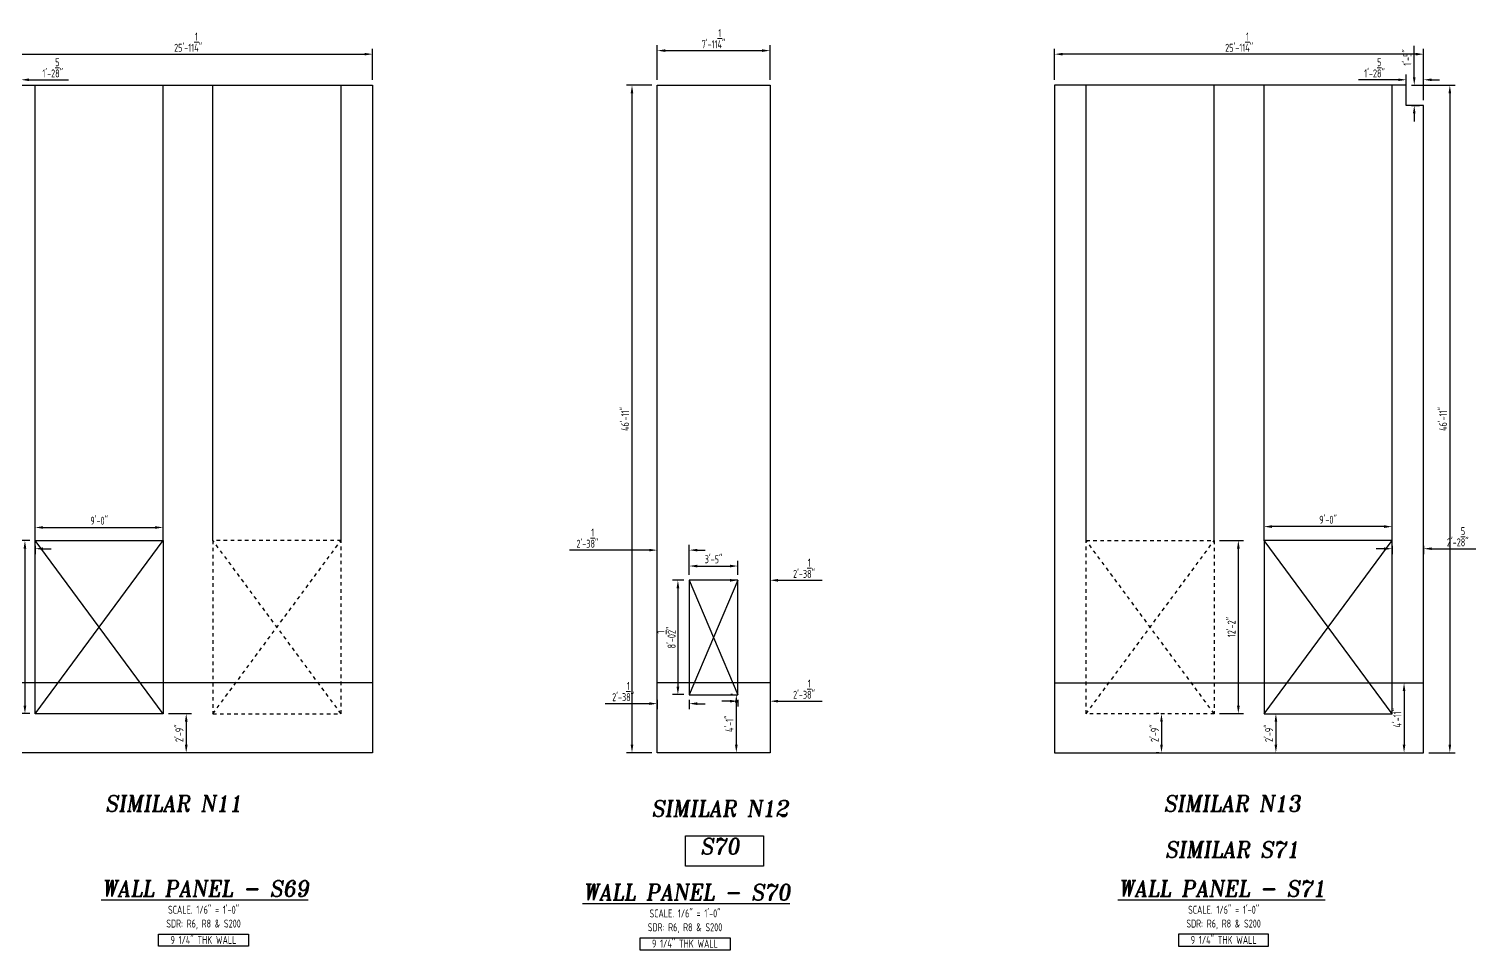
# Model space of a CAD drawing. Header units: inches. Extents: x -3675 to 38568, y -2433 to 4174.
# Drawn here: x 29922 to 31145, y 1175 to 1952 of the extents above; entities that cross this region are included whole.
import ezdxf
from ezdxf.enums import TextEntityAlignment as Align

# ---------------------------------------------------------------- set-up
doc = ezdxf.new("R2010")
doc.units = ezdxf.units.IN
doc.header["$MEASUREMENT"] = 0
doc.linetypes.add('HIDDEN', pattern=[6, 3, -3])
doc.layers.get('0').update_dxf_attribs({"linetype": 'CONTINUOUS'})
doc.layers.get('Defpoints').update_dxf_attribs({"linetype": 'CONTINUOUS'})
for name, color, linetype in [('0-25', 7, 'CONTINUOUS'), ('0-35', 3, 'CONTINUOUS'), ('0-35TEXT', 3, 'CONTINUOUS'), ('0-50', 10, 'CONTINUOUS'), ('Hatch', 253, 'CONTINUOUS'), ('hidden', 7, 'HIDDEN')]:
    doc.layers.add(name, color=color, linetype=linetype)
doc.layers.add('COVER', color=6, linetype='CONTINUOUS', lineweight=0, plot=False)
doc.styles.add('AR', font='ARCHQUIK.shx', dxfattribs={"width": 0.8})
doc.styles.add('ROMANT', font='romant')
doc.dimstyles.new('CADS_DIM_48', dxfattribs={"dimscale": 48, "dimtxt": 0.09375, "dimasz": 0.09375, "dimexe": 0.0625, "dimexo": 0.0625, "dimgap": 0.09375, "dimtad": 0, "dimtih": 1, "dimtoh": 1, "dimzin": 1, "dimdsep": 46, "dimlunit": 4, "dimtxsty": 'AR', "dimblk": 'CLOSED', "dimcen": 0.1875, "dimadec": 0, "dimazin": 0, "dimtfac": 1, "dimtofl": 0, "dimtmove": 0, "dimatfit": 1, "dimldrblk": 'DOTBLANK', "dimfxl": 1, "dimtzin": 0, "dimarcsym": 0})

# ---------------------------------------------------------------- blocks, each defined once
blk = doc.blocks.new('*D228')
at = {"layer": 'COVER', "color": 0, "lineweight": -2, "transparency": 16777216}
for p, q in [((29894.2, 1909.4), (29887.5, 1909.4)), ((29901, 1892.3), (29901, 1913.9)), ((29915.6, 1892.3), (29915.6, 1913.9)), ((29922.3, 1909.4), (29955.7, 1909.4))]:
    blk.add_line(p, q, dxfattribs=at)
at = {"layer": 'COVER', "color": 0, "transparency": 16777216}
for points in [[(29894.2, 1910.5), (29894.2, 1908.3), (29901, 1909.4)], [(29922.3, 1910.5), (29922.3, 1908.3), (29915.6, 1909.4)]]:
    blk.add_solid(points, dxfattribs=at)
at = {"layer": 'Defpoints', "color": 0, "transparency": 16777216}
for p in [(29915.6, 1909.4), (29901, 1887.8), (29915.6, 1887.8)]:
    blk.add_point(p, dxfattribs=at)
at = {"layer": 'COVER', "color": 0, "transparency": 16777216, "insert": (29942.4, 1919.5), "char_height": 6.75, "attachment_point": 5, "style": 'AR'}
blk.add_mtext('1\'-2{\\H1.000000x;\\S5/8;}"', dxfattribs=at)
blk = doc.blocks.new('_DotBlank')
at = {"layer": '0-35', "color": 0, "lineweight": -2}
blk.add_line((-0.5, 0), (-1, 0), dxfattribs=at)
blk.add_circle((0, 0), 0.5, dxfattribs=at)
blk = doc.blocks.new('*D230')
at = {"layer": 'COVER', "color": 0, "lineweight": -2, "transparency": 16777216}
for p, q in [((29901, 1892.3), (29901, 1935.5)), ((30212.2, 1909.3), (30212.2, 1935.5)), ((29907.7, 1931), (30205.5, 1931))]:
    blk.add_line(p, q, dxfattribs=at)
at = {"layer": 'COVER', "color": 0, "transparency": 16777216}
for points in [[(29907.7, 1932.1), (29907.7, 1929.9), (29901, 1931)], [(30205.5, 1932.1), (30205.5, 1929.9), (30212.2, 1931)]]:
    blk.add_solid(points, dxfattribs=at)
at = {"layer": 'Defpoints', "color": 0, "transparency": 16777216}
for p in [(30212.2, 1931), (30212.2, 1904.8), (29901, 1887.8)]:
    blk.add_point(p, dxfattribs=at)
at = {"layer": 'COVER', "color": 0, "transparency": 16777216, "insert": (30056.6, 1941.1), "char_height": 6.75, "attachment_point": 5, "style": 'AR'}
blk.add_mtext('25\'-11{\\H1.000000x;\\S1/4;}"', dxfattribs=at)
blk = doc.blocks.new('*D233')
at = {"layer": 'COVER', "color": 0, "lineweight": -2, "transparency": 16777216}
for p, q in [((30040.1, 1374.8), (30059.5, 1374.8)), ((30055, 1368), (30055, 1348.5)), ((30052, 1341.8), (30050.5, 1341.8))]:
    blk.add_line(p, q, dxfattribs=at)
at = {"layer": 'COVER', "color": 0, "transparency": 16777216}
for points in [[(30053.9, 1368), (30056.2, 1368), (30055, 1374.8)], [(30053.9, 1348.5), (30056.2, 1348.5), (30055, 1341.8)]]:
    blk.add_solid(points, dxfattribs=at)
at = {"layer": 'Defpoints', "color": 0, "transparency": 16777216}
for p in [(30035.6, 1374.8), (30055, 1341.8), (30056.5, 1341.8)]:
    blk.add_point(p, dxfattribs=at)
at = {"layer": 'COVER', "color": 0, "transparency": 16777216, "insert": (30049.3, 1358.3), "char_height": 6.75, "attachment_point": 5, "rotation": 90, "style": 'AR'}
blk.add_mtext('2\'-9"', dxfattribs=at)
blk = doc.blocks.new('*D234')
at = {"layer": 'COVER', "color": 0, "lineweight": -2, "transparency": 16777216}
for p, q in [((29901, 1516.3), (29901, 1509.4)), ((29927.6, 1516.3), (29927.6, 1509.4)), ((29894.2, 1513.9), (29856.9, 1513.9)), ((29934.3, 1513.9), (29941.1, 1513.9))]:
    blk.add_line(p, q, dxfattribs=at)
at = {"layer": 'COVER', "color": 0, "transparency": 16777216}
for points in [[(29894.2, 1515), (29894.2, 1512.8), (29901, 1513.9)], [(29934.3, 1515), (29934.3, 1512.8), (29927.6, 1513.9)]]:
    blk.add_solid(points, dxfattribs=at)
at = {"layer": 'Defpoints', "color": 0, "transparency": 16777216}
for p in [(29901, 1520.8), (29927.6, 1520.8), (29901, 1513.9)]:
    blk.add_point(p, dxfattribs=at)
at = {"layer": 'COVER', "color": 0, "transparency": 16777216, "insert": (29872.2, 1524), "char_height": 6.75, "attachment_point": 5, "style": 'AR'}
blk.add_mtext('2\'-2{\\H1.000000x;\\S5/8;}"', dxfattribs=at)
blk = doc.blocks.new('*D235')
at = {"layer": 'COVER', "color": 0, "lineweight": -2, "transparency": 16777216}
for p, q in [((29923.1, 1520.8), (29914.5, 1520.8)), ((29919, 1514), (29919, 1381.5)), ((29923.1, 1374.8), (29914.5, 1374.8))]:
    blk.add_line(p, q, dxfattribs=at)
at = {"layer": 'COVER', "color": 0, "transparency": 16777216}
for points in [[(29917.8, 1514), (29920.1, 1514), (29919, 1520.8)], [(29917.8, 1381.5), (29920.1, 1381.5), (29919, 1374.8)]]:
    blk.add_solid(points, dxfattribs=at)
at = {"layer": 'Defpoints', "color": 0, "transparency": 16777216}
for p in [(29927.6, 1520.8), (29919, 1374.8), (29927.6, 1374.8)]:
    blk.add_point(p, dxfattribs=at)
at = {"layer": 'COVER', "color": 0, "transparency": 16777216, "insert": (29913.2, 1447.8), "char_height": 6.75, "attachment_point": 5, "rotation": 90, "style": 'AR'}
blk.add_mtext('12\'-2"', dxfattribs=at)
blk = doc.blocks.new('*D236')
at = {"layer": 'COVER', "color": 0, "lineweight": -2, "transparency": 16777216}
for p, q in [((29927.6, 1525.3), (29927.6, 1536.3)), ((29934.3, 1531.8), (30028.8, 1531.8)), ((30035.6, 1525.3), (30035.6, 1536.3))]:
    blk.add_line(p, q, dxfattribs=at)
at = {"layer": 'COVER', "color": 0, "transparency": 16777216}
for points in [[(29934.3, 1532.9), (29934.3, 1530.7), (29927.6, 1531.8)], [(30028.8, 1532.9), (30028.8, 1530.7), (30035.6, 1531.8)]]:
    blk.add_solid(points, dxfattribs=at)
at = {"layer": 'Defpoints', "color": 0, "transparency": 16777216}
for p in [(30035.6, 1531.8), (29927.6, 1520.8), (30035.6, 1520.8)]:
    blk.add_point(p, dxfattribs=at)
at = {"layer": 'COVER', "color": 0, "transparency": 16777216, "insert": (29981.6, 1537.5), "char_height": 6.75, "attachment_point": 5, "style": 'AR'}
blk.add_mtext('9\'-0"', dxfattribs=at)
blk = doc.blocks.new('*D237')
at = {"layer": 'COVER', "color": 0, "lineweight": -2, "transparency": 16777216}
for p, q in [((30452.2, 1909.3), (30452.2, 1938.5)), ((30459, 1934), (30540.7, 1934)), ((30547.5, 1909.3), (30547.5, 1938.5))]:
    blk.add_line(p, q, dxfattribs=at)
at = {"layer": 'COVER', "color": 0, "transparency": 16777216}
for points in [[(30459, 1935.1), (30459, 1932.9), (30452.2, 1934)], [(30540.7, 1935.1), (30540.7, 1932.9), (30547.5, 1934)]]:
    blk.add_solid(points, dxfattribs=at)
at = {"layer": 'Defpoints', "color": 0, "transparency": 16777216}
for p in [(30547.5, 1934), (30452.2, 1904.8), (30547.5, 1904.8)]:
    blk.add_point(p, dxfattribs=at)
at = {"layer": 'COVER', "color": 0, "transparency": 16777216, "insert": (30499.8, 1944.1), "char_height": 6.75, "attachment_point": 5, "style": 'AR'}
blk.add_mtext('7\'-11{\\H1.000000x;\\S1/4;}"', dxfattribs=at)
blk = doc.blocks.new('*D238')
at = {"layer": 'COVER', "color": 0, "lineweight": -2, "transparency": 16777216}
for p, q in [((30447.7, 1904.8), (30426.5, 1904.8)), ((30431, 1898), (30431, 1348.5)), ((30447.7, 1341.8), (30426.5, 1341.8))]:
    blk.add_line(p, q, dxfattribs=at)
at = {"layer": 'COVER', "color": 0, "transparency": 16777216}
for points in [[(30429.9, 1898), (30432.1, 1898), (30431, 1904.8)], [(30429.9, 1348.5), (30432.1, 1348.5), (30431, 1341.8)]]:
    blk.add_solid(points, dxfattribs=at)
at = {"layer": 'Defpoints', "color": 0, "transparency": 16777216}
for p in [(30452.2, 1904.8), (30431, 1341.8), (30452.2, 1341.8)]:
    blk.add_point(p, dxfattribs=at)
at = {"layer": 'COVER', "color": 0, "transparency": 16777216, "insert": (30425.2, 1623.3), "char_height": 6.75, "attachment_point": 5, "rotation": 90, "style": 'AR'}
blk.add_mtext('46\'-11"', dxfattribs=at)
blk = doc.blocks.new('*D239')
at = {"layer": 'COVER', "color": 0, "lineweight": -2, "transparency": 16777216}
for p, q in [((30474.8, 1487.3), (30465.2, 1487.3)), ((30469.7, 1480.5), (30469.7, 1397.5)), ((30474.8, 1390.8), (30465.2, 1390.8))]:
    blk.add_line(p, q, dxfattribs=at)
at = {"layer": 'COVER', "color": 0, "transparency": 16777216}
for points in [[(30468.6, 1480.5), (30470.9, 1480.5), (30469.7, 1487.3)], [(30468.6, 1397.5), (30470.9, 1397.5), (30469.7, 1390.8)]]:
    blk.add_solid(points, dxfattribs=at)
at = {"layer": 'Defpoints', "color": 0, "transparency": 16777216}
for p in [(30479.3, 1487.3), (30469.7, 1390.8), (30479.3, 1390.8)]:
    blk.add_point(p, dxfattribs=at)
at = {"layer": 'COVER', "color": 0, "transparency": 16777216, "insert": (30459.7, 1439), "char_height": 6.75, "attachment_point": 5, "rotation": 90, "style": 'AR'}
blk.add_mtext('8\'-0{\\H1.000000x;\\S1/2;}"', dxfattribs=at)
blk = doc.blocks.new('*D240')
at = {"layer": 'COVER', "color": 0, "lineweight": -2, "transparency": 16777216}
for p, q in [((30479.3, 1491.8), (30479.3, 1503.8)), ((30520.3, 1491.8), (30520.3, 1503.8)), ((30486.1, 1499.3), (30513.6, 1499.3))]:
    blk.add_line(p, q, dxfattribs=at)
at = {"layer": 'COVER', "color": 0, "transparency": 16777216}
for points in [[(30486.1, 1500.4), (30486.1, 1498.1), (30479.3, 1499.3)], [(30513.6, 1500.4), (30513.6, 1498.1), (30520.3, 1499.3)]]:
    blk.add_solid(points, dxfattribs=at)
at = {"layer": 'Defpoints', "color": 0, "transparency": 16777216}
for p in [(30520.3, 1499.3), (30479.3, 1487.3), (30520.3, 1487.3)]:
    blk.add_point(p, dxfattribs=at)
at = {"layer": 'COVER', "color": 0, "transparency": 16777216, "insert": (30499.8, 1505), "char_height": 6.75, "attachment_point": 5, "style": 'AR'}
blk.add_mtext('3\'-5"', dxfattribs=at)
blk = doc.blocks.new('*D241')
at = {"layer": 'COVER', "color": 0, "lineweight": -2, "transparency": 16777216}
for p, q in [((30445.5, 1383.2), (30408.3, 1383.2)), ((30452.2, 1386.3), (30452.2, 1378.7)), ((30479.3, 1386.3), (30479.3, 1378.7)), ((30486.1, 1383.2), (30492.8, 1383.2))]:
    blk.add_line(p, q, dxfattribs=at)
at = {"layer": 'COVER', "color": 0, "transparency": 16777216}
for points in [[(30445.5, 1384.4), (30445.5, 1382.1), (30452.2, 1383.2)], [(30486.1, 1384.4), (30486.1, 1382.1), (30479.3, 1383.2)]]:
    blk.add_solid(points, dxfattribs=at)
at = {"layer": 'Defpoints', "color": 0, "transparency": 16777216}
for p in [(30452.2, 1390.8), (30452.2, 1383.2), (30479.3, 1390.8)]:
    blk.add_point(p, dxfattribs=at)
at = {"layer": 'COVER', "color": 0, "transparency": 16777216, "insert": (30423.5, 1393.4), "char_height": 6.75, "attachment_point": 5, "style": 'AR'}
blk.add_mtext('2\'-3{\\H1.000000x;\\S1/8;}"', dxfattribs=at)
blk = doc.blocks.new('*D242')
at = {"layer": 'COVER', "color": 0, "lineweight": -2, "transparency": 16777216}
for p, q in [((30513.6, 1385.3), (30506.8, 1385.3)), ((30520.3, 1386.3), (30520.3, 1380.8)), ((30547.5, 1386.3), (30547.5, 1380.8)), ((30554.2, 1385.3), (30591.3, 1385.3))]:
    blk.add_line(p, q, dxfattribs=at)
at = {"layer": 'COVER', "color": 0, "transparency": 16777216}
for points in [[(30513.6, 1386.4), (30513.6, 1384.2), (30520.3, 1385.3)], [(30554.2, 1386.4), (30554.2, 1384.2), (30547.5, 1385.3)]]:
    blk.add_solid(points, dxfattribs=at)
at = {"layer": 'Defpoints', "color": 0, "transparency": 16777216}
for p in [(30520.3, 1390.8), (30547.5, 1390.8), (30547.5, 1385.3)]:
    blk.add_point(p, dxfattribs=at)
at = {"layer": 'COVER', "color": 0, "transparency": 16777216, "insert": (30576.1, 1395.4), "char_height": 6.75, "attachment_point": 5, "style": 'AR'}
blk.add_mtext('2\'-3{\\H1.000000x;\\S1/8;}"', dxfattribs=at)
blk = doc.blocks.new('*D243')
at = {"layer": 'COVER', "color": 0, "lineweight": -2, "transparency": 16777216}
for p, q in [((30515.8, 1390.8), (30514.5, 1390.8)), ((30519, 1384), (30519, 1348.5)), ((30515.8, 1341.8), (30514.5, 1341.8))]:
    blk.add_line(p, q, dxfattribs=at)
at = {"layer": 'COVER', "color": 0, "transparency": 16777216}
for points in [[(30517.9, 1384), (30520.1, 1384), (30519, 1390.8)], [(30517.9, 1348.5), (30520.1, 1348.5), (30519, 1341.8)]]:
    blk.add_solid(points, dxfattribs=at)
at = {"layer": 'Defpoints', "color": 0, "transparency": 16777216}
for p in [(30520.3, 1390.8), (30519, 1341.8), (30520.3, 1341.8)]:
    blk.add_point(p, dxfattribs=at)
at = {"layer": 'COVER', "color": 0, "transparency": 16777216, "insert": (30513.2, 1366.3), "char_height": 6.75, "attachment_point": 5, "rotation": 90, "style": 'AR'}
blk.add_mtext('4\'-1"', dxfattribs=at)
blk = doc.blocks.new('*D244')
at = {"layer": 'COVER', "color": 0, "lineweight": -2, "transparency": 16777216}
for p, q in [((30513.6, 1487.3), (30506.8, 1487.3)), ((30554.2, 1487.3), (30591.3, 1487.3))]:
    blk.add_line(p, q, dxfattribs=at)
at = {"layer": 'COVER', "color": 0, "transparency": 16777216}
for points in [[(30513.6, 1488.4), (30513.6, 1486.1), (30520.3, 1487.3)], [(30554.2, 1488.4), (30554.2, 1486.1), (30547.5, 1487.3)]]:
    blk.add_solid(points, dxfattribs=at)
at = {"layer": 'Defpoints', "color": 0, "transparency": 16777216}
for p in [(30520.3, 1487.3), (30547.5, 1487.3), (30547.5, 1487.3)]:
    blk.add_point(p, dxfattribs=at)
at = {"layer": 'COVER', "color": 0, "transparency": 16777216, "insert": (30576.1, 1497.4), "char_height": 6.75, "attachment_point": 5, "style": 'AR'}
blk.add_mtext('2\'-3{\\H1.000000x;\\S1/8;}"', dxfattribs=at)
blk = doc.blocks.new('*D245')
at = {"layer": 'COVER', "color": 0, "lineweight": -2, "transparency": 16777216}
for p, q in [((30452.2, 1489.5), (30452.2, 1517.2)), ((30479.3, 1491.8), (30479.3, 1517.2)), ((30445.5, 1512.7), (30378.2, 1512.7)), ((30486.1, 1512.7), (30492.8, 1512.7))]:
    blk.add_line(p, q, dxfattribs=at)
at = {"layer": 'COVER', "color": 0, "transparency": 16777216}
for points in [[(30445.5, 1513.8), (30445.5, 1511.6), (30452.2, 1512.7)], [(30486.1, 1513.8), (30486.1, 1511.6), (30479.3, 1512.7)]]:
    blk.add_solid(points, dxfattribs=at)
at = {"layer": 'Defpoints', "color": 0, "transparency": 16777216}
for p in [(30452.2, 1512.7), (30452.2, 1485), (30479.3, 1487.3)]:
    blk.add_point(p, dxfattribs=at)
at = {"layer": 'COVER', "color": 0, "transparency": 16777216, "insert": (30393.4, 1522.8), "char_height": 6.75, "attachment_point": 5, "style": 'AR'}
blk.add_mtext('2\'-3{\\H1.000000x;\\S1/8;}"', dxfattribs=at)
blk = doc.blocks.new('*D246')
at = {"layer": 'COVER', "color": 0, "lineweight": -2, "transparency": 16777216}
for p, q in [((31077.3, 1909.4), (31043.9, 1909.4)), ((31084.1, 1892.3), (31084.1, 1913.9)), ((31098.7, 1892.3), (31098.7, 1913.9)), ((31105.5, 1909.4), (31112.2, 1909.4))]:
    blk.add_line(p, q, dxfattribs=at)
at = {"layer": 'COVER', "color": 0, "transparency": 16777216}
for points in [[(31077.3, 1910.5), (31077.3, 1908.3), (31084.1, 1909.4)], [(31105.5, 1910.5), (31105.5, 1908.3), (31098.7, 1909.4)]]:
    blk.add_solid(points, dxfattribs=at)
at = {"layer": 'Defpoints', "color": 0, "transparency": 16777216}
for p in [(31084.1, 1909.4), (31084.1, 1887.8), (31098.7, 1887.8)]:
    blk.add_point(p, dxfattribs=at)
at = {"layer": 'COVER', "color": 0, "transparency": 16777216, "insert": (31057.3, 1919.5), "char_height": 6.75, "attachment_point": 5, "style": 'AR'}
blk.add_mtext('1\'-2{\\H1.000000x;\\S5/8;}"', dxfattribs=at)
blk = doc.blocks.new('*D247')
at = {"layer": 'COVER', "color": 0, "lineweight": -2, "transparency": 16777216}
for p, q in [((31090.8, 1911.5), (31090.8, 1938)), ((31088.6, 1904.8), (31095.3, 1904.8)), ((31088.6, 1887.8), (31095.3, 1887.8)), ((31090.8, 1881), (31090.8, 1874.3))]:
    blk.add_line(p, q, dxfattribs=at)
at = {"layer": 'COVER', "color": 0, "transparency": 16777216}
for points in [[(31089.7, 1911.5), (31091.9, 1911.5), (31090.8, 1904.8)], [(31089.7, 1881), (31091.9, 1881), (31090.8, 1887.8)]]:
    blk.add_solid(points, dxfattribs=at)
at = {"layer": 'Defpoints', "color": 0, "transparency": 16777216}
for p in [(31084.1, 1904.8), (31090.8, 1904.8), (31084.1, 1887.8)]:
    blk.add_point(p, dxfattribs=at)
at = {"layer": 'COVER', "color": 0, "transparency": 16777216, "insert": (31085, 1928.2), "char_height": 6.75, "attachment_point": 5, "rotation": 90, "style": 'AR'}
blk.add_mtext('1\'-5"', dxfattribs=at)
blk = doc.blocks.new('*D248')
at = {"layer": 'COVER', "color": 0, "lineweight": -2, "transparency": 16777216}
for p, q in [((30787.5, 1909.3), (30787.5, 1935.5)), ((31098.7, 1892.3), (31098.7, 1935.5)), ((31092, 1931), (30794.2, 1931))]:
    blk.add_line(p, q, dxfattribs=at)
at = {"layer": 'COVER', "color": 0, "transparency": 16777216}
for points in [[(30794.2, 1932.1), (30794.2, 1929.9), (30787.5, 1931)], [(31092, 1932.1), (31092, 1929.9), (31098.7, 1931)]]:
    blk.add_solid(points, dxfattribs=at)
at = {"layer": 'Defpoints', "color": 0, "transparency": 16777216}
for p in [(30787.5, 1931), (30787.5, 1904.8), (31098.7, 1887.8)]:
    blk.add_point(p, dxfattribs=at)
at = {"layer": 'COVER', "color": 0, "transparency": 16777216, "insert": (30943.1, 1941.1), "char_height": 6.75, "attachment_point": 5, "style": 'AR'}
blk.add_mtext('25\'-11{\\H1.000000x;\\S1/4;}"', dxfattribs=at)
blk = doc.blocks.new('*D249')
at = {"layer": 'COVER', "color": 0, "lineweight": -2, "transparency": 16777216}
for p, q in [((31088.6, 1904.8), (31125.3, 1904.8)), ((31120.8, 1898), (31120.8, 1348.5)), ((31103.2, 1341.8), (31125.3, 1341.8))]:
    blk.add_line(p, q, dxfattribs=at)
at = {"layer": 'COVER', "color": 0, "transparency": 16777216}
for points in [[(31119.7, 1898), (31121.9, 1898), (31120.8, 1904.8)], [(31119.7, 1348.5), (31121.9, 1348.5), (31120.8, 1341.8)]]:
    blk.add_solid(points, dxfattribs=at)
at = {"layer": 'Defpoints', "color": 0, "transparency": 16777216}
for p in [(31084.1, 1904.8), (31098.7, 1341.8), (31120.8, 1341.8)]:
    blk.add_point(p, dxfattribs=at)
at = {"layer": 'COVER', "color": 0, "transparency": 16777216, "insert": (31115.1, 1623.3), "char_height": 6.75, "attachment_point": 5, "rotation": 90, "style": 'AR'}
blk.add_mtext('46\'-11"', dxfattribs=at)
blk = doc.blocks.new('*D250')
at = {"layer": 'COVER', "color": 0, "lineweight": -2, "transparency": 16777216}
for p, q in [((31082.2, 1394), (31082.2, 1348.5)), ((31086.1, 1400.8), (31086.7, 1400.8)), ((31086.1, 1341.8), (31086.7, 1341.8))]:
    blk.add_line(p, q, dxfattribs=at)
at = {"layer": 'COVER', "color": 0, "transparency": 16777216}
for points in [[(31081.1, 1394), (31083.3, 1394), (31082.2, 1400.8)], [(31081.1, 1348.5), (31083.3, 1348.5), (31082.2, 1341.8)]]:
    blk.add_solid(points, dxfattribs=at)
at = {"layer": 'Defpoints', "color": 0, "transparency": 16777216}
for p in [(31081.6, 1400.8), (31081.6, 1341.8), (31082.2, 1341.8)]:
    blk.add_point(p, dxfattribs=at)
at = {"layer": 'COVER', "color": 0, "transparency": 16777216, "insert": (31076.5, 1371.3), "char_height": 6.75, "attachment_point": 5, "rotation": 90, "style": 'AR'}
blk.add_mtext('4\'-11"', dxfattribs=at)
blk = doc.blocks.new('*D251')
at = {"layer": 'COVER', "color": 0, "lineweight": -2, "transparency": 16777216}
for p, q in [((31072.1, 1516.3), (31072.1, 1509.4)), ((31098.7, 1516.3), (31098.7, 1509.4)), ((31065.3, 1513.9), (31058.6, 1513.9)), ((31105.5, 1513.9), (31142.8, 1513.9))]:
    blk.add_line(p, q, dxfattribs=at)
at = {"layer": 'COVER', "color": 0, "transparency": 16777216}
for points in [[(31065.3, 1515), (31065.3, 1512.8), (31072.1, 1513.9)], [(31105.5, 1515), (31105.5, 1512.8), (31098.7, 1513.9)]]:
    blk.add_solid(points, dxfattribs=at)
at = {"layer": 'Defpoints', "color": 0, "transparency": 16777216}
for p in [(31072.1, 1520.8), (31098.7, 1520.8), (31098.7, 1513.9)]:
    blk.add_point(p, dxfattribs=at)
at = {"layer": 'COVER', "color": 0, "transparency": 16777216, "insert": (31127.5, 1524), "char_height": 6.75, "attachment_point": 5, "style": 'AR'}
blk.add_mtext('2\'-2{\\H1.000000x;\\S5/8;}"', dxfattribs=at)
blk = doc.blocks.new('*D252')
at = {"layer": 'COVER', "color": 0, "lineweight": -2, "transparency": 16777216}
blk.add_line((30974.1, 1368), (30974.1, 1348.5), dxfattribs=at)
at = {"layer": 'COVER', "color": 0, "transparency": 16777216}
for points in [[(30973, 1368), (30975.2, 1368), (30974.1, 1374.8)], [(30973, 1348.5), (30975.2, 1348.5), (30974.1, 1341.8)]]:
    blk.add_solid(points, dxfattribs=at)
at = {"layer": 'Defpoints', "color": 0, "transparency": 16777216}
for p in [(30974.1, 1374.8), (30974.1, 1341.8), (30974.1, 1341.8)]:
    blk.add_point(p, dxfattribs=at)
at = {"layer": 'COVER', "color": 0, "transparency": 16777216, "insert": (30968.4, 1358.3), "char_height": 6.75, "attachment_point": 5, "rotation": 90, "style": 'AR'}
blk.add_mtext('2\'-9"', dxfattribs=at)
blk = doc.blocks.new('*D253')
at = {"layer": 'COVER', "color": 0, "lineweight": -2, "transparency": 16777216}
for p, q in [((30875.5, 1374.8), (30873.1, 1374.8)), ((30877.6, 1368), (30877.6, 1348.5)), ((30875.5, 1341.8), (30873.1, 1341.8))]:
    blk.add_line(p, q, dxfattribs=at)
at = {"layer": 'COVER', "color": 0, "transparency": 16777216}
for points in [[(30876.5, 1368), (30878.7, 1368), (30877.6, 1374.8)], [(30876.5, 1348.5), (30878.7, 1348.5), (30877.6, 1341.8)]]:
    blk.add_solid(points, dxfattribs=at)
at = {"layer": 'Defpoints', "color": 0, "transparency": 16777216}
for p in [(30880, 1374.8), (30877.6, 1341.8), (30880, 1341.8)]:
    blk.add_point(p, dxfattribs=at)
at = {"layer": 'COVER', "color": 0, "transparency": 16777216, "insert": (30871.9, 1358.3), "char_height": 6.75, "attachment_point": 5, "rotation": 90, "style": 'AR'}
blk.add_mtext('2\'-9"', dxfattribs=at)
blk = doc.blocks.new('*D254')
at = {"layer": 'COVER', "color": 0, "lineweight": -2, "transparency": 16777216}
for p, q in [((30964.1, 1525.3), (30964.1, 1537)), ((31065.3, 1532.5), (30970.8, 1532.5)), ((31072.1, 1525.3), (31072.1, 1537))]:
    blk.add_line(p, q, dxfattribs=at)
at = {"layer": 'COVER', "color": 0, "transparency": 16777216}
for points in [[(30970.8, 1533.7), (30970.8, 1531.4), (30964.1, 1532.5)], [(31065.3, 1533.7), (31065.3, 1531.4), (31072.1, 1532.5)]]:
    blk.add_solid(points, dxfattribs=at)
at = {"layer": 'Defpoints', "color": 0, "transparency": 16777216}
for p in [(30964.1, 1532.5), (30964.1, 1520.8), (31072.1, 1520.8)]:
    blk.add_point(p, dxfattribs=at)
at = {"layer": 'COVER', "color": 0, "transparency": 16777216, "insert": (31018.1, 1538.3), "char_height": 6.75, "attachment_point": 5, "style": 'AR'}
blk.add_mtext('9\'-0"', dxfattribs=at)
blk = doc.blocks.new('*D288')
at = {"layer": 'COVER', "color": 0, "lineweight": -2, "transparency": 16777216}
for p, q in [((30926.6, 1520.8), (30946.9, 1520.8)), ((30942.4, 1514), (30942.4, 1381.5)), ((30926.6, 1374.8), (30946.9, 1374.8))]:
    blk.add_line(p, q, dxfattribs=at)
at = {"layer": 'COVER', "color": 0, "transparency": 16777216}
for points in [[(30941.3, 1514), (30943.6, 1514), (30942.4, 1520.8)], [(30941.3, 1381.5), (30943.6, 1381.5), (30942.4, 1374.8)]]:
    blk.add_solid(points, dxfattribs=at)
at = {"layer": 'Defpoints', "color": 0, "transparency": 16777216}
for p in [(30922.1, 1520.8), (30922.1, 1374.8), (30942.4, 1374.8)]:
    blk.add_point(p, dxfattribs=at)
at = {"layer": 'COVER', "color": 0, "transparency": 16777216, "insert": (30936.7, 1447.8), "char_height": 6.75, "attachment_point": 5, "rotation": 90, "style": 'AR'}
blk.add_mtext('12\'-2"', dxfattribs=at)

msp = doc.modelspace()

# ---------------------------------------------------------------- linework, layer by layer
at = {"layer": '0-25'}
for p, q in [((29927.58283, 1374.76645), (30035.58283, 1520.7669)), ((30035.58283, 1374.76645), (29927.58283, 1520.7669)), ((31072.08283, 1374.76645), (30964.08283, 1520.7669)), ((30964.08283, 1374.76645), (31072.08283, 1520.7669))]:
    msp.add_line(p, q, dxfattribs=at)
for points in [[(30520.33283, 1487.26645), (30479.33283, 1390.76645)], [(30479.33283, 1487.26645), (30520.33283, 1390.76645)]]:
    msp.add_lwpolyline(points, dxfattribs=at)
at = {"layer": '0-35'}
for points in [[(29915.58283, 1904.76645), (30212.20783, 1904.76645), (30212.20783, 1341.76645), (29900.95783, 1341.76645), (29900.95783, 1887.76645), (29915.58283, 1887.76645)], [(30452.20783, 1904.76645), (30547.45783, 1904.76645), (30547.45783, 1341.76645), (30452.20783, 1341.76645)], [(31084.08283, 1904.76645), (30787.45783, 1904.76645), (30787.45783, 1341.76645), (31098.70783, 1341.76645), (31098.70783, 1887.76645), (31084.08283, 1887.76645)], [(29927.58283, 1520.7669), (30035.58283, 1520.7669), (30035.58283, 1374.76645), (29927.58283, 1374.76645)], [(31072.08283, 1520.7669), (30964.08283, 1520.7669), (30964.08283, 1374.76645), (31072.08283, 1374.76645)], [(30520.33283, 1487.26645), (30479.33283, 1487.26645), (30479.33283, 1390.76645), (30520.33283, 1390.76645)], [(30476.18559, 1271.8063), (30541.82678, 1271.8063), (30541.82678, 1246.289), (30476.18559, 1246.289)]]:
    msp.add_lwpolyline(points, close=True, dxfattribs=at)
at = {"layer": '0-50'}
for points in [[(30031.70115, 1188.90763), (30107.588, 1188.90763), (30107.588, 1178.55127), (30031.70115, 1178.55127)], [(30437.81091, 1185.7852), (30513.69776, 1185.7852), (30513.69776, 1175.42884), (30437.81091, 1175.42884)], [(30967.96451, 1188.90763), (30892.07767, 1188.90763), (30892.07767, 1178.55127), (30967.96451, 1178.55127)]]:
    msp.add_lwpolyline(points, close=True, dxfattribs=at)
at = {"layer": 'Hatch'}
for p, q in [((29927.58283, 1520.7669), (29927.58283, 1904.76645)), ((30035.58283, 1520.7669), (30035.58283, 1904.76645)), ((30077.58283, 1520.7669), (30077.58283, 1904.76645)), ((30185.58283, 1520.7669), (30185.58283, 1904.76645)), ((30814.08283, 1520.7669), (30814.08283, 1904.76645)), ((30922.08283, 1520.7669), (30922.08283, 1904.76645)), ((30964.08283, 1520.7669), (30964.08283, 1904.76645)), ((31072.08283, 1520.7669), (31072.08283, 1904.76645)), ((30212.20783, 1400.76645), (29900.95783, 1400.76645)), ((30547.45783, 1400.76645), (30452.20783, 1400.76645)), ((30787.45783, 1400.76645), (31098.70783, 1400.76645))]:
    msp.add_line(p, q, dxfattribs=at)
at = {"layer": 'hidden'}
for p, q in [((30185.58283, 1374.76645), (30077.58283, 1520.7669)), ((30077.58283, 1374.76645), (30185.58283, 1520.7669)), ((30814.08283, 1374.76645), (30922.08283, 1520.7669)), ((30922.08283, 1374.76645), (30814.08283, 1520.7669))]:
    msp.add_line(p, q, dxfattribs=at)
for points in [[(30185.58283, 1520.7669), (30077.58283, 1520.7669), (30077.58283, 1374.76645), (30185.58283, 1374.76645)], [(30814.08283, 1520.7669), (30922.08283, 1520.7669), (30922.08283, 1374.76645), (30814.08283, 1374.76645)]]:
    msp.add_lwpolyline(points, close=True, dxfattribs=at)

# ---------------------------------------------------------------- texts
at = {"color": 7, "linetype": 'Continuous', "style": 'ROMANT', "oblique": 9, "width": 0.95}
for s, p in [('%%UWALL PANEL - S69', (30071.01645, 1220.47954)), ('%%UWALL PANEL - S70', (30477.12621, 1217.3571)), ('%%UWALL PANEL - S71', (30928.64921, 1220.47954))]:
    msp.add_text(s, height=13.5, dxfattribs=at).set_placement(p, align=Align.CENTER)
at = {"layer": '0-35TEXT', "style": 'AR', "width": 0.8}
for s, p in [('SCALE. 1/6" = 1\'-0"', (30069.64457, 1206.03264)), ('SCALE. 1/6" = 1\'-0"', (30475.75434, 1202.91021)), ('SCALE. 1/6" = 1\'-0"', (30930.02109, 1206.03264)), ('SDR: R6, R8 & S200', (30069.64457, 1194.36445)), ('SDR: R6, R8 & S200', (30475.75434, 1191.24202)), ('SDR: R6, R8 & S200', (30930.02109, 1194.36445)), ('9 1/4" THK WALL', (30069.56765, 1180.57643)), ('9 1/4" THK WALL', (30475.67742, 1177.454)), ('9 1/4" THK WALL', (30930.09801, 1180.57643))]:
    msp.add_text(s, height=6.7498312, dxfattribs=at).set_placement(p, align=Align.CENTER)
at = {"layer": 'COVER', "style": 'ROMANT', "oblique": 9, "width": 0.95}
for s, p in [('SIMILAR N11', (30044.29835, 1292.26942)), ('SIMILAR N12', (30505.16261, 1288.06555)), ('SIMILAR N13', (30937.16822, 1292.26942)), ('S70', (30505.16261, 1256.14656)), ('SIMILAR S71', (30937.16822, 1253.364))]:
    msp.add_text(s, height=13.5, dxfattribs=at).set_placement(p, align=Align.CENTER)

# ---------------------------------------------------------------- dimensions: what is measured, and where the dimension line sits
at = {"layer": 'COVER'}
for base, p1, p2, picture, middle in [((30212.20783, 1931.01126), (29900.95783, 1887.76645), (30212.20783, 1904.76645), '*D230', (30056.58283, 1941.13626)), ((30547.45783, 1934.01458), (30452.20783, 1904.76645), (30547.45783, 1904.76645), '*D237', (30499.83283, 1944.13958)), ((30035.58283, 1531.78551), (29927.58283, 1520.7669), (30035.58283, 1520.7669), '*D236', (29981.58283, 1537.52689)), ((30964.08283, 1532.54252), (31072.08283, 1520.7669), (30964.08283, 1520.7669), '*D254', (31018.08283, 1538.2839)), ((30520.33283, 1499.26644), (30479.33283, 1487.26645), (30520.33283, 1487.26645), '*D240', (30499.83283, 1505.00782)), ((30547.45783, 1487.26645), (30520.33283, 1487.26645), (30547.45783, 1487.26645), '*D244', (30576.14921, 1497.39145)), ((30452.20783, 1383.23959), (30479.33283, 1390.76645), (30452.20783, 1390.76645), '*D241', (30423.51645, 1393.36459)), ((30547.45783, 1385.29788), (30520.33283, 1390.76645), (30547.45783, 1390.76645), '*D242', (30576.14921, 1395.42288))]:
    dim = msp.add_linear_dim(base=base, p1=p1, p2=p2, dimstyle='CADS_DIM_48', override={"dimscale": 72, "dimgap": 0.03125, "dimtad": 1, "dimtih": 0, "dimtoh": 0, "dimdec": 3, "dimtdec": 3}, dxfattribs=at)
    dim.commit()
    dim.dimension.update_dxf_attribs({"geometry": picture, "text_midpoint": middle})
for base, p1, p2, angle, picture, middle in [((30787.45783, 1931.01126), (31098.70783, 1887.76645), (30787.45783, 1904.76645), 180, '*D248', (30943.08283, 1941.13626)), ((31090.78825, 1904.76645), (31084.08283, 1887.76645), (31084.08283, 1904.76645), 90, '*D247', (31085.04687, 1928.15093)), ((30430.98805, 1341.76645), (30452.20783, 1904.76645), (30452.20783, 1341.76645), 90, '*D238', (30425.24667, 1623.26645)), ((31120.81701, 1341.76645), (31084.08283, 1904.76645), (31098.70783, 1341.76645), 90, '*D249', (31115.07563, 1623.26645)), ((29918.9557, 1374.76645), (29927.58283, 1520.7669), (29927.58283, 1374.76645), 90, '*D235', (29913.21432, 1447.76667)), ((30942.43512, 1374.76645), (30922.08283, 1520.7669), (30922.08283, 1374.76645), 90, '*D288', (30936.69374, 1447.76667)), ((30469.73002, 1390.76645), (30479.33283, 1487.26645), (30479.33283, 1390.76645), 90, '*D239', (30459.7214, 1439.01645)), ((31082.20087, 1341.76645), (31081.64185, 1400.76645), (31081.64185, 1341.76645), 90, '*D250', (31076.45949, 1371.26645)), ((30518.99003, 1341.76645), (30520.33283, 1390.76645), (30520.33283, 1341.76645), 90, '*D243', (30513.24865, 1366.26645)), ((30055.03654, 1341.76645), (30035.58283, 1374.76645), (30056.49799, 1341.76645), 90, '*D233', (30049.29516, 1358.26645)), ((30877.59578, 1341.76645), (30879.96067, 1374.76645), (30879.96067, 1341.76645), 90, '*D253', (30871.85441, 1358.26645)), ((30974.11336, 1341.76645), (30974.11336, 1374.76645), (30974.11336, 1341.76645), 90, '*D252', (30968.37198, 1358.26645))]:
    dim = msp.add_linear_dim(base=base, p1=p1, p2=p2, angle=angle, dimstyle='CADS_DIM_48', override={"dimscale": 72, "dimgap": 0.03125, "dimtad": 1, "dimtih": 0, "dimtoh": 0, "dimdec": 3, "dimtdec": 3}, dxfattribs=at)
    dim.commit()
    dim.dimension.update_dxf_attribs({"geometry": picture, "text_midpoint": middle})
for base, p1, p2, picture, middle in [((29915.58283, 1909.41392), (29900.95783, 1887.76645), (29915.58283, 1887.76645), '*D228', (29942.41214, 1909.41392)), ((29900.95783, 1513.9088), (29927.58283, 1520.7669), (29900.95783, 1520.7669), '*D234', (29872.17335, 1513.9088)), ((30452.20783, 1512.70205), (30479.33283, 1487.26645), (30452.20783, 1485.01229), '*D245', (30393.35728, 1512.70205))]:
    dim = msp.add_linear_dim(base=base, p1=p1, p2=p2, dimstyle='CADS_DIM_48', override={"dimscale": 72, "dimgap": 0.03125, "dimtad": 1, "dimtih": 0, "dimtoh": 0, "dimdec": 3, "dimtdec": 3}, dxfattribs=at)
    dim.commit()
    dim.dimension.update_dxf_attribs({"geometry": picture, "text_midpoint": middle, "dimtype": 160})
for base, p1, p2, picture, middle in [((31084.08283, 1909.41392), (31098.70783, 1887.76645), (31084.08283, 1887.76645), '*D246', (31057.25352, 1909.41392)), ((31098.70783, 1513.9088), (31072.08283, 1520.7669), (31098.70783, 1520.7669), '*D251', (31127.49232, 1513.9088))]:
    dim = msp.add_linear_dim(base=base, p1=p1, p2=p2, angle=180, dimstyle='CADS_DIM_48', override={"dimscale": 72, "dimgap": 0.03125, "dimtad": 1, "dimtih": 0, "dimtoh": 0, "dimdec": 3, "dimtdec": 3}, dxfattribs=at)
    dim.commit()
    dim.dimension.update_dxf_attribs({"geometry": picture, "text_midpoint": middle, "dimtype": 160})

doc.saveas('drawing.dxf')
